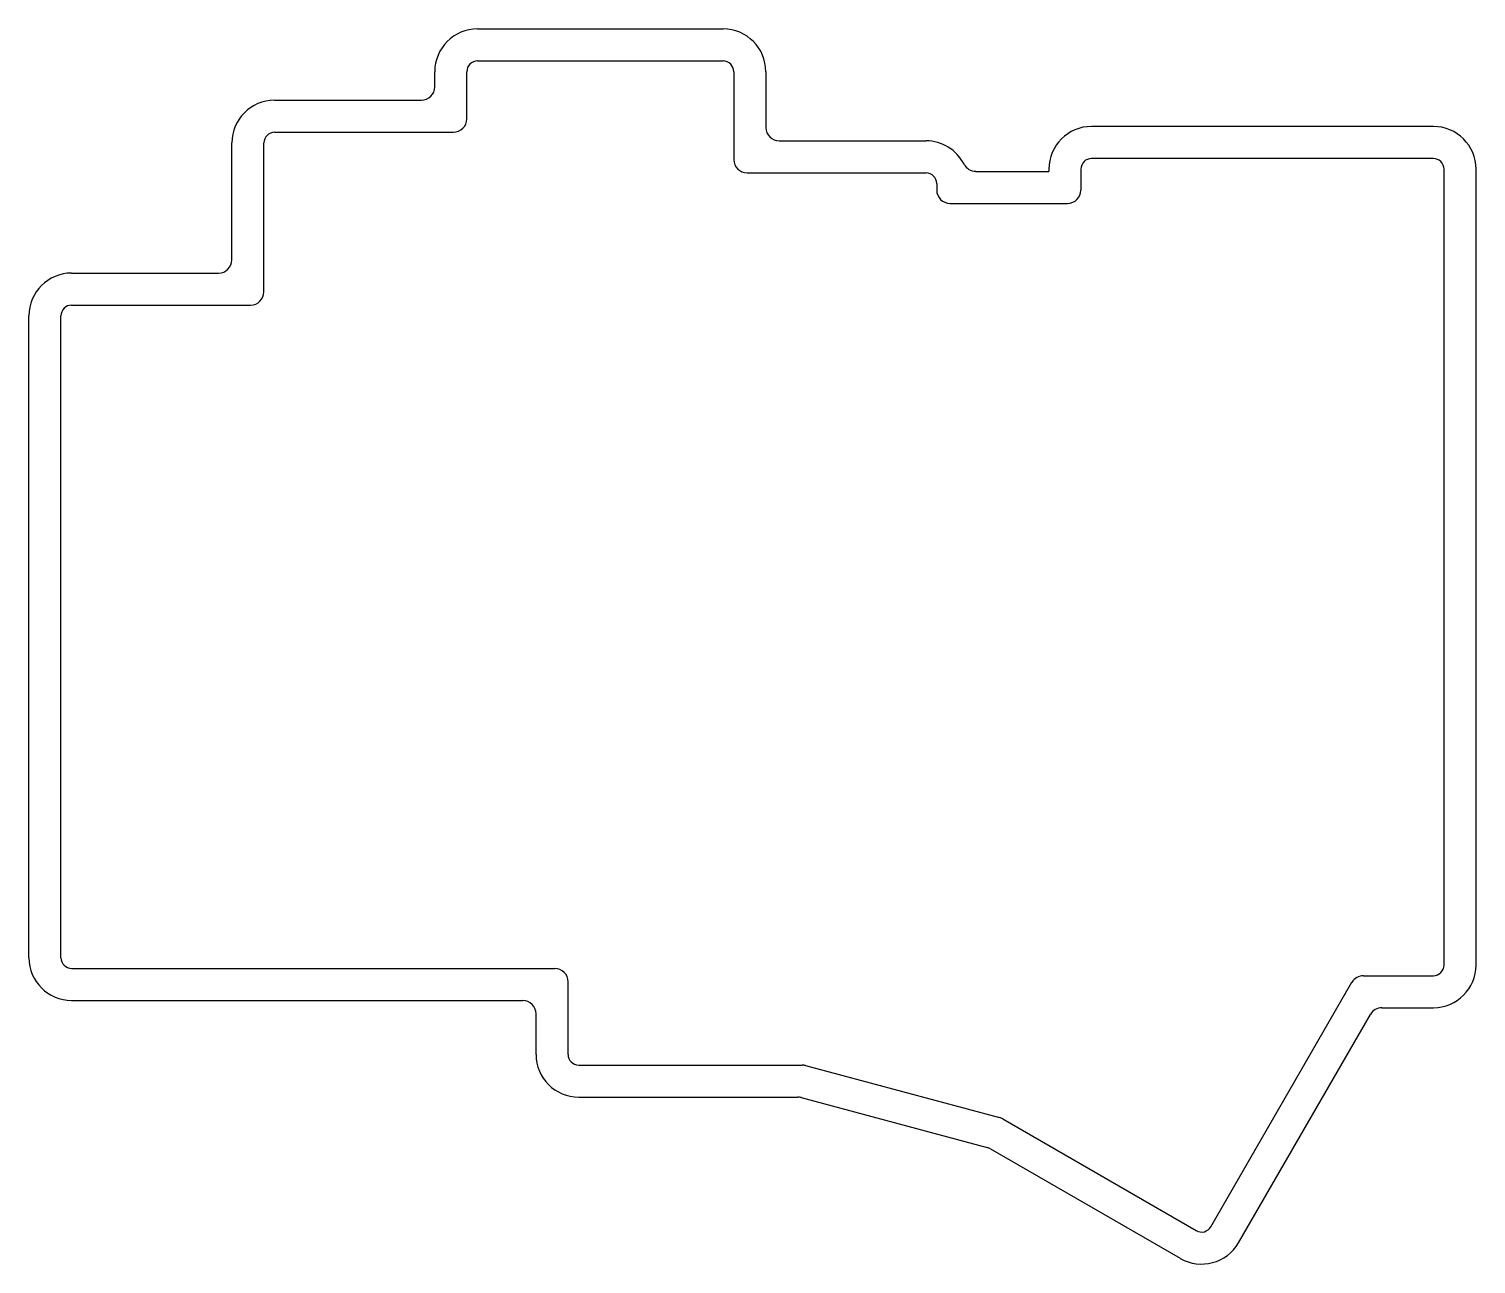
# Model space of a CAD drawing. Header units: millimetres. Extents: x -16 to 120, y -40 to 76.
import ezdxf

# ---------------------------------------------------------------- set-up
doc = ezdxf.new("R2010")
doc.units = ezdxf.units.MM

msp = doc.modelspace()

# ---------------------------------------------------------------- linework, layer by layer
for p, q in [((26.5, 75.96), (49.5, 75.96)), ((22.5, 70.54), (22.5, 71.96)), ((25.5, 67.54), (25.5, 71.96)), ((26.5, 72.96), (49.5, 72.96)), ((50.5, 71.96), (50.5, 63.73)), ((53.5, 71.96), (53.5, 66.73)), ((7.5, 69.29), (21.25, 69.29)), ((116, 66.83), (84, 66.83)), ((3.5, 54.35), (3.5, 65.29)), ((6.5, 51.35), (6.5, 65.29)), ((7.5, 66.29), (24.25, 66.29)), ((54.75, 65.48), (68.5, 65.48)), ((116, 63.83), (84, 63.83)), ((51.75, 62.48), (68.5, 62.48)), ((73.17, 62.62), (80, 62.62)), ((80, 62.83), (80, 62.62)), ((83, 62.83), (83, 60.88)), ((117, -11.68), (117, 62.83)), ((120, -11.68), (120, 62.83)), ((69.5, 61.48), (69.5, 60.88)), ((70.75, 59.62), (81.75, 59.62)), ((-11.5, 53.1), (2.25, 53.1)), ((-15.5, -11), (-15.5, 49.1)), ((-12.5, -11), (-12.5, 49.1)), ((-11.5, 50.1), (5.25, 50.1)), ((-11.5, -12), (33.73, -12)), ((34.98, -20.05), (34.98, -13.25)), ((95.17, -36.18), (108.37, -13.3)), ((109.46, -12.68), (116, -12.68)), ((-11.5, -15), (30.73, -15)), ((31.98, -20.05), (31.98, -16.25)), ((111.19, -15.68), (116, -15.68)), ((97.76, -37.68), (110.11, -16.3)), ((35.98, -21.05), (56.89, -21.05)), ((57.21, -21.09), (75.39, -25.96)), ((35.98, -24.05), (56.49, -24.05)), ((56.81, -24.09), (74.23, -28.76)), ((75.69, -26.09), (93.8, -36.54)), ((74.53, -28.88), (92.3, -39.14))]:
    msp.add_line(p, q)
for centre, radius, start, end in [((26.5, 71.96), 4, 90, 180), ((49.5, 71.96), 4, 360, 90), ((26.5, 71.96), 1, 90, 180), ((49.5, 71.96), 1, 360, 90), ((21.25, 70.54), 1.25, 270, 0), ((7.5, 65.29), 4, 90, 180), ((24.25, 67.54), 1.25, 270, 0), ((54.75, 66.73), 1.25, 180, 270), ((84, 62.83), 4, 90, 180), ((116, 62.83), 4, 0, 90), ((7.5, 65.29), 1, 90, 180), ((68.5, 61.48), 4, 27.1109, 90), ((51.75, 63.73), 1.25, 180, 270), ((84, 62.83), 1, 90, 180), ((116, 62.83), 1, 0, 90), ((68.5, 61.48), 1, 360, 90), ((73.17, 63.88), 1.25, 207.1109, 270), ((70.75, 60.88), 1.25, 180, 270), ((81.75, 60.88), 1.25, 270, 0), ((2.25, 54.35), 1.25, 270, 0), ((-11.5, 49.1), 4, 90, 180), ((5.25, 51.35), 1.25, 270, 0), ((-11.5, 49.1), 1, 90, 180), ((-11.5, -11), 4, 180, 270), ((-11.5, -11), 1, 180, 270), ((33.73, -13.25), 1.25, 0, 90), ((116, -11.68), 4, 270, 360), ((116, -11.68), 1, 270, 360), ((109.46, -13.93), 1.25, 90, 150), ((30.73, -16.25), 1.25, 0, 90), ((111.19, -16.93), 1.25, 90, 150), ((35.98, -20.05), 4, 180, 270), ((35.98, -20.05), 1, 180, 270), ((56.89, -22.3), 1.25, 75, 90), ((56.49, -25.3), 1.25, 75, 90), ((75.07, -27.17), 1.25, 60, 75), ((73.91, -29.97), 1.25, 60, 75), ((94.3, -35.68), 1, 240, 330), ((94.3, -35.68), 4, 240, 330)]:
    msp.add_arc(centre, radius, start, end)

doc.saveas('drawing.dxf')
